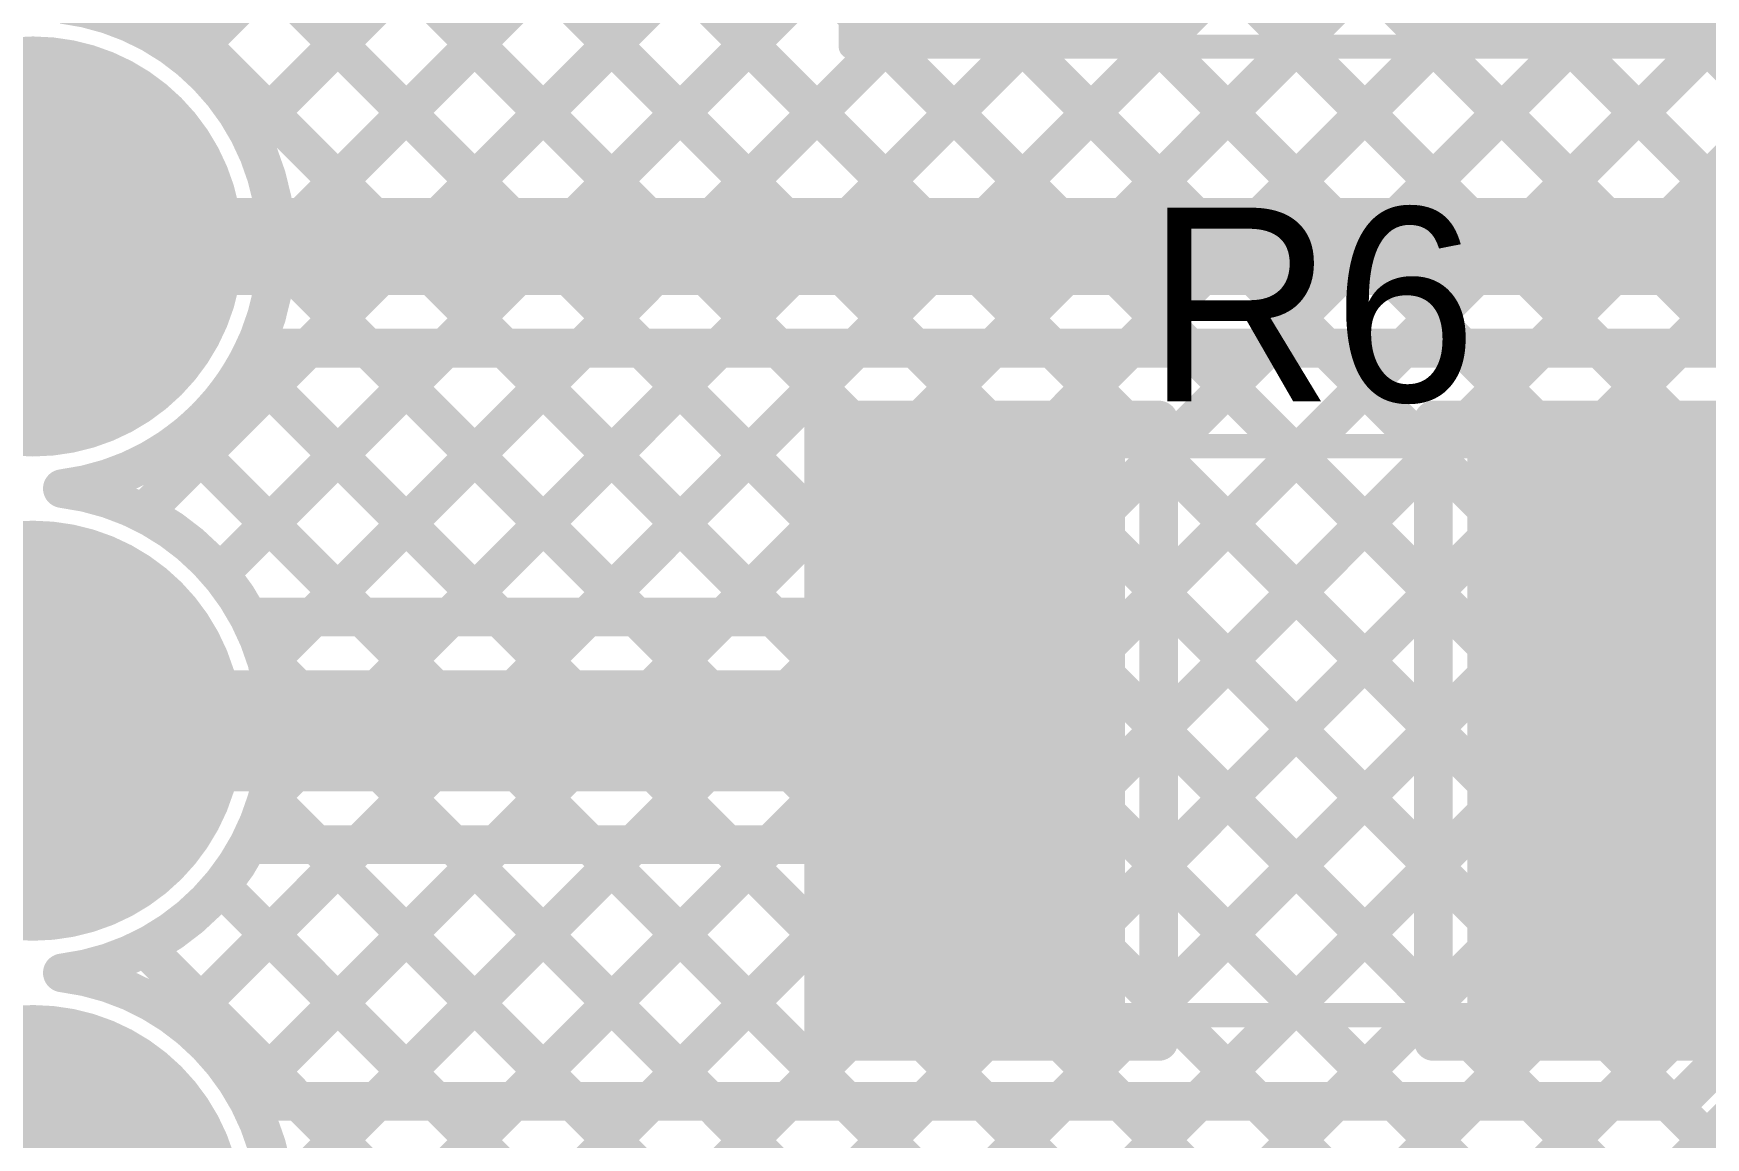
# Model space of a CAD drawing. Header units: millimetres. Extents: x 3.9 to 7.44, y 1.03 to 3.16.
# Drawn here: x 4.4202 to 4.7656, y 2.334 to 2.562 of the extents above; entities that cross this region are included whole.
import ezdxf

# ---------------------------------------------------------------- set-up
doc = ezdxf.new("R2010")
doc.units = ezdxf.units.MM
doc.header["$MEASUREMENT"] = 0
for name, color, linetype in [('BottomLayer', 5, 'Continuous'), ('BottomSolder', 6, 'Continuous'), ('MultiLayer', 9, 'Continuous'), ('PadHoleLayer', 156, 'Continuous'), ('TopLayer', 1, 'Continuous'), ('TopOverlay', 2, 'Continuous'), ('TopPaste', 8, 'Continuous'), ('TopSolder', 216, 'Continuous')]:
    doc.layers.add(name, color=color, linetype=linetype)

# ---------------------------------------------------------------- blocks, each defined once
blk = doc.blocks.new('RES_1210_49')
at = {"layer": 'TopLayer'}
for points in [[(-0.08661, -0.05315), (-0.03937, -0.05315), (-0.08661, 0.05315), (-0.03937, 0.05315)], [(0.03937, -0.05315), (0.08661, -0.05315), (0.03937, 0.05315), (0.08661, 0.05315)]]:
    blk.add_solid(points, dxfattribs=at)
at = {"layer": 'TopOverlay', "const_width": 0.005}
for points in [[(-0.09198, 0.05875), (0.09201, 0.05875)], [(-0.09198, -0.05875), (-0.09198, 0.05875)], [(0.09201, -0.05875), (0.09201, 0.05875)], [(-0.09198, -0.05875), (0.09201, -0.05875)]]:
    blk.add_lwpolyline(points, dxfattribs=at)
at = {"layer": 'TopOverlay', "const_width": 0.0025}
for points in [[(-0.09323, 0.05875, 1), (-0.09073, 0.05875, 1)], [(-0.09323, 0.05875, 1), (-0.09073, 0.05875, 1)], [(0.09076, 0.05875, 1), (0.09326, 0.05875, 1)], [(0.09076, 0.05875, 1), (0.09326, 0.05875, 1)], [(-0.09323, -0.05875, 1), (-0.09073, -0.05875, 1)], [(-0.09323, -0.05875, 1), (-0.09073, -0.05875, 1)], [(0.09076, -0.05875, 1), (0.09326, -0.05875, 1)], [(0.09076, -0.05875, 1), (0.09326, -0.05875, 1)]]:
    blk.add_lwpolyline(points, format="xyb", close=True, dxfattribs=at)
at = {"layer": 'TopPaste'}
for points in [[(-0.08661, -0.05315), (-0.03937, -0.05315), (-0.08661, 0.05315), (-0.03937, 0.05315)], [(0.03937, -0.05315), (0.08661, -0.05315), (0.03937, 0.05315), (0.08661, 0.05315)]]:
    blk.add_solid(points, dxfattribs=at)
at = {"layer": 'TopSolder'}
for points in [[(-0.09061, -0.05715), (-0.03537, -0.05715), (-0.09061, 0.05715), (-0.03537, 0.05715)], [(0.03537, -0.05715), (0.09061, -0.05715), (0.03537, 0.05715), (0.09061, 0.05715)]]:
    blk.add_solid(points, dxfattribs=at)
blk = doc.blocks.new('RES_1210_51')
at = {"layer": 'TopLayer'}
for points in [[(-0.08661, -0.05315), (-0.03937, -0.05315), (-0.08661, 0.05315), (-0.03937, 0.05315)], [(0.03937, -0.05315), (0.08661, -0.05315), (0.03937, 0.05315), (0.08661, 0.05315)]]:
    blk.add_solid(points, dxfattribs=at)
at = {"layer": 'TopOverlay', "const_width": 0.005}
for points in [[(-0.09198, -0.05875), (-0.09198, 0.05875)], [(-0.09198, 0.05875), (0.09201, 0.05875)], [(0.09201, -0.05875), (0.09201, 0.05875)], [(-0.09198, -0.05875), (0.09201, -0.05875)]]:
    blk.add_lwpolyline(points, dxfattribs=at)
at = {"layer": 'TopOverlay', "const_width": 0.0025}
for points in [[(-0.09323, 0.05875, 1), (-0.09073, 0.05875, 1)], [(-0.09323, 0.05875, 1), (-0.09073, 0.05875, 1)], [(0.09076, 0.05875, 1), (0.09326, 0.05875, 1)], [(0.09076, 0.05875, 1), (0.09326, 0.05875, 1)], [(-0.09323, -0.05875, 1), (-0.09073, -0.05875, 1)], [(-0.09323, -0.05875, 1), (-0.09073, -0.05875, 1)], [(0.09076, -0.05875, 1), (0.09326, -0.05875, 1)], [(0.09076, -0.05875, 1), (0.09326, -0.05875, 1)]]:
    blk.add_lwpolyline(points, format="xyb", close=True, dxfattribs=at)
at = {"layer": 'TopPaste'}
for points in [[(-0.08661, -0.05315), (-0.03937, -0.05315), (-0.08661, 0.05315), (-0.03937, 0.05315)], [(0.03937, -0.05315), (0.08661, -0.05315), (0.03937, 0.05315), (0.08661, 0.05315)]]:
    blk.add_solid(points, dxfattribs=at)
at = {"layer": 'TopSolder'}
for points in [[(-0.09061, -0.05715), (-0.03537, -0.05715), (-0.09061, 0.05715), (-0.03537, 0.05715)], [(0.03537, -0.05715), (0.09061, -0.05715), (0.03537, 0.05715), (0.09061, 0.05715)]]:
    blk.add_solid(points, dxfattribs=at)
blk = doc.blocks.new('0705510042_59')
at = {"layer": 'BottomLayer', "const_width": 0.03937}
for points in [[(-0.24768, 0.45808, 1), (-0.20832, 0.45808, 1)], [(-0.14769, 0.45808, 1), (-0.10831, 0.45808, 1)], [(-0.04768, 0.45808, 1), (-0.00831, 0.45808, 1)]]:
    blk.add_lwpolyline(points, format="xyb", close=True, dxfattribs=at)
at = {"layer": 'BottomSolder', "const_width": 0.04337}
for points in [[(-0.24968, 0.45808, 1), (-0.20631, 0.45808, 1)], [(-0.14969, 0.45808, 1), (-0.10632, 0.45808, 1)], [(-0.04968, 0.45808, 1), (-0.00632, 0.45808, 1)]]:
    blk.add_lwpolyline(points, format="xyb", close=True, dxfattribs=at)
at = {"layer": 'MultiLayer', "const_width": 0.03937}
for points in [[(-0.24768, 0.45808, 1), (-0.20832, 0.45808, 1)], [(-0.14769, 0.45808, 1), (-0.10831, 0.45808, 1)], [(-0.04768, 0.45808, 1), (-0.00831, 0.45808, 1)]]:
    blk.add_lwpolyline(points, format="xyb", close=True, dxfattribs=at)
at = {"layer": 'PadHoleLayer', "const_width": 0.02146}
for points in [[(-0.23873, 0.45808, 1), (-0.21727, 0.45808, 1)], [(-0.13873, 0.45808, 1), (-0.11727, 0.45808, 1)], [(-0.03873, 0.45808, 1), (-0.01727, 0.45808, 1)]]:
    blk.add_lwpolyline(points, format="xyb", close=True, dxfattribs=at)
at = {"layer": 'TopLayer', "const_width": 0.03937}
for points in [[(-0.24768, 0.45808, 1), (-0.20832, 0.45808, 1)], [(-0.14769, 0.45808, 1), (-0.10831, 0.45808, 1)], [(-0.04768, 0.45808, 1), (-0.00831, 0.45808, 1)]]:
    blk.add_lwpolyline(points, format="xyb", close=True, dxfattribs=at)
at = {"layer": 'TopSolder', "const_width": 0.04337}
for points in [[(-0.24968, 0.45808, 1), (-0.20631, 0.45808, 1)], [(-0.14969, 0.45808, 1), (-0.10632, 0.45808, 1)], [(-0.04968, 0.45808, 1), (-0.00632, 0.45808, 1)]]:
    blk.add_lwpolyline(points, format="xyb", close=True, dxfattribs=at)

msp = doc.modelspace()

# ---------------------------------------------------------------- linework, layer by layer
at = {"layer": 'BottomLayer', "const_width": 0.008}
for points in [[(4.44283, 2.46294), (4.8949, 2.915)], [(4.452, 2.55696), (4.81005, 2.915)], [(4.45862, 2.45043), (4.92318, 2.915)], [(4.4647, 2.54137), (4.83833, 2.915)], [(4.46834, 2.40359), (4.97975, 2.915)], [(4.46846, 2.432), (4.95147, 2.915)], [(4.47044, 2.51883), (4.86661, 2.915)], [(4.45089, 2.35785), (5.00423, 2.91119)], [(4.46399, 2.34267), (5.01837, 2.89705)], [(4.47037, 2.32077), (5.03251, 2.88291)], [(4.44148, 2.2636), (5.04665, 2.86877)], [(4.45768, 2.25151), (5.0608, 2.85462)], [(4.47045, 2.85518), (5.10136, 2.22427)], [(4.46799, 2.23354), (5.07494, 2.84048)], [(4.46908, 2.20634), (5.08908, 2.82634)], [(4.47045, 2.8269), (5.08722, 2.21013)], [(4.44974, 2.15871), (5.10321, 2.81218)], [(4.47045, 2.79861), (5.07307, 2.19599)], [(4.46325, 2.14394), (5.11113, 2.79182)], [(4.47045, 2.77033), (5.05893, 2.18184)], [(4.44486, 2.76763), (5.04479, 2.1677)], [(4.48909, 2.1415), (5.11233, 2.76474)], [(4.51738, 2.1415), (5.11233, 2.73645)], [(4.47028, 2.71392), (5.03065, 2.15356)], [(4.54566, 2.1415), (5.11233, 2.70817)], [(4.46348, 2.69244), (4.91645, 2.23947)], [(4.57395, 2.1415), (5.11233, 2.67988)], [(4.45009, 2.67755), (4.9012, 2.22644)], [(4.46888, 2.63047), (4.88706, 2.21229)], [(4.46814, 2.60293), (4.87292, 2.19815)], [(4.45797, 2.58481), (4.85878, 2.18401)], [(4.4419, 2.5726), (4.84463, 2.16987)], [(4.4704, 2.51582), (4.83049, 2.15573)], [(4.46421, 2.49372), (4.81635, 2.14158)], [(4.45123, 2.47842), (4.78815, 2.1415)], [(4.43224, 2.46912), (4.43537, 2.46599)], [(4.46807, 2.43329), (4.75986, 2.1415)], [(4.4686, 2.40448), (4.73158, 2.1415)], [(4.4589, 2.3859), (4.7033, 2.1415)], [(4.44324, 2.37327), (4.67501, 2.1415)], [(4.43175, 2.367), (4.43448, 2.36973)]]:
    msp.add_lwpolyline(points, dxfattribs=at)
for points in [[(4.42617, 2.568, -0.379116), (4.47045, 2.518)], [(4.47045, 2.518, -0.379116), (4.42617, 2.468)], [(4.42617, 2.468, -0.379116), (4.47045, 2.418)], [(4.47045, 2.418, -0.379116), (4.42617, 2.368)], [(4.42617, 2.368, -0.379116), (4.47045, 2.318)]]:
    msp.add_lwpolyline(points, format="xyb", dxfattribs=at)
at = {"layer": 'BottomLayer', "const_width": 0.004}
for points in [[(4.45, 2.55696, 1), (4.45401, 2.55696, 1)], [(4.4627, 2.54137, 1), (4.4667, 2.54137, 1)], [(4.46844, 2.51883, 1), (4.47244, 2.51883, 1)], [(4.46845, 2.518, 1), (4.47245, 2.518, 1)], [(4.46845, 2.518, 1), (4.47245, 2.518, 1)], [(4.4684, 2.51582, 1), (4.4724, 2.51582, 1)], [(4.46221, 2.49372, 1), (4.46621, 2.49372, 1)], [(4.44923, 2.47842, 1), (4.45323, 2.47842, 1)], [(4.43024, 2.46912, 1), (4.43424, 2.46912, 1)], [(4.42417, 2.468, 1), (4.42817, 2.468, 1)], [(4.42417, 2.468, 1), (4.42817, 2.468, 1)], [(4.43337, 2.46599, 1), (4.43737, 2.46599, 1)], [(4.44083, 2.46294, 1), (4.44483, 2.46294, 1)], [(4.45662, 2.45043, 1), (4.46062, 2.45043, 1)], [(4.46607, 2.43329, 1), (4.47007, 2.43329, 1)], [(4.46646, 2.432, 1), (4.47046, 2.432, 1)], [(4.46845, 2.418, 1), (4.47245, 2.418, 1)], [(4.46845, 2.418, 1), (4.47245, 2.418, 1)], [(4.46634, 2.40359, 1), (4.47034, 2.40359, 1)], [(4.4666, 2.40448, 1), (4.4706, 2.40448, 1)], [(4.4569, 2.3859, 1), (4.4609, 2.3859, 1)], [(4.44124, 2.37327, 1), (4.44524, 2.37327, 1)], [(4.43248, 2.36973, 1), (4.43649, 2.36973, 1)], [(4.42417, 2.368, 1), (4.42817, 2.368, 1)], [(4.42417, 2.368, 1), (4.42817, 2.368, 1)], [(4.42975, 2.367, 1), (4.43375, 2.367, 1)], [(4.44889, 2.35785, 1), (4.45289, 2.35785, 1)], [(4.46199, 2.34267, 1), (4.46599, 2.34267, 1)]]:
    msp.add_lwpolyline(points, format="xyb", close=True, dxfattribs=at)
at = {"layer": 'TopLayer'}
for points, const_width in [([(4.42008, 2.518), (4.783, 2.518)], 0.02), ([(4.44283, 2.46294), (4.4769, 2.497)], 0.008), ([(4.45862, 2.45043), (4.50518, 2.497)], 0.008), ([(4.46586, 2.497), (4.783, 2.497)], 0.008), ([(4.47797, 2.4415), (4.53347, 2.497)], 0.008), ([(4.48922, 2.497), (4.54472, 2.4415)], 0.008), ([(4.50625, 2.4415), (4.56175, 2.497)], 0.008), ([(4.5175, 2.497), (4.573, 2.4415)], 0.008), ([(4.53454, 2.4415), (4.59004, 2.497)], 0.008), ([(4.54579, 2.497), (4.58339, 2.4594)], 0.008), ([(4.57407, 2.497), (4.58892, 2.48215)], 0.008), ([(4.60235, 2.497), (4.6172, 2.48215)], 0.008), ([(4.60347, 2.48215), (4.61832, 2.497)], 0.008), ([(4.63064, 2.497), (4.64549, 2.48215)], 0.008), ([(4.63175, 2.48215), (4.6466, 2.497)], 0.008), ([(4.65263, 2.47474), (4.67489, 2.497)], 0.008), ([(4.65263, 2.44646), (4.70317, 2.497)], 0.008), ([(4.65892, 2.497), (4.70937, 2.44655)], 0.008), ([(4.68721, 2.497), (4.70937, 2.47484)], 0.008), ([(4.71549, 2.497), (4.73034, 2.48215)], 0.008), ([(4.71661, 2.48215), (4.73146, 2.497)], 0.008), ([(4.74378, 2.497), (4.75863, 2.48215)], 0.008), ([(4.74489, 2.48215), (4.75974, 2.497)], 0.008), ([(4.46421, 2.49372), (4.51643, 2.4415)], 0.008), ([(4.58339, 2.48215), (4.65263, 2.48215)], 0.008), ([(4.58339, 2.4415), (4.58339, 2.48215)], 0.008), ([(4.65263, 2.35385), (4.65263, 2.48215)], 0.008), ([(4.70937, 2.48215), (4.77861, 2.48215)], 0.008), ([(4.70937, 2.35385), (4.70937, 2.48215)], 0.008), ([(4.45123, 2.47842), (4.48815, 2.4415)], 0.008), ([(4.65263, 2.47501), (4.70937, 2.41827)], 0.008), ([(4.65263, 2.41817), (4.70937, 2.47491)], 0.008), ([(4.43224, 2.46912), (4.43537, 2.46599)], 0.008), ([(4.56282, 2.4415), (4.58339, 2.46207)], 0.008), ([(4.65263, 2.44672), (4.70937, 2.38998)], 0.008), ([(4.65263, 2.38989), (4.70937, 2.44663)], 0.008), ([(4.46463, 2.4415), (4.58339, 2.4415)], 0.008), ([(4.42008, 2.418), (4.61801, 2.418)], 0.025), ([(4.77, 2.318), (4.87, 2.418)], 0.025), ([(4.417, 2.417), (4.418, 2.418)], 0.02), ([(4.418, 2.418), (4.42008, 2.418)], 0.02), ([(4.74399, 2.418), (4.74699, 2.415)], 0.02), ([(4.74699, 2.415), (4.79, 2.415)], 0.02), ([(4.65263, 2.41844), (4.70937, 2.3617)], 0.008), ([(4.65263, 2.3616), (4.70937, 2.41834)], 0.008), ([(4.45089, 2.35785), (4.48754, 2.3945)], 0.008), ([(4.46399, 2.34267), (4.51582, 2.3945)], 0.008), ([(4.46463, 2.3945), (4.58339, 2.3945)], 0.008), ([(4.47858, 2.3945), (4.53158, 2.3415)], 0.008), ([(4.4911, 2.3415), (4.5441, 2.3945)], 0.008), ([(4.50686, 2.3945), (4.55986, 2.3415)], 0.008), ([(4.51939, 2.3415), (4.57239, 2.3945)], 0.008), ([(4.53515, 2.3945), (4.58815, 2.3415)], 0.008), ([(4.56343, 2.3945), (4.58339, 2.37455)], 0.008), ([(4.58339, 2.35385), (4.58339, 2.3945)], 0.008), ([(4.65263, 2.39016), (4.70129, 2.3415)], 0.008), ([(4.66081, 2.3415), (4.70937, 2.39006)], 0.008), ([(4.4589, 2.3859), (4.5033, 2.3415)], 0.008), ([(4.54767, 2.3415), (4.58339, 2.37721)], 0.008), ([(4.44324, 2.37327), (4.47501, 2.3415)], 0.008), ([(4.43175, 2.367), (4.43448, 2.36973)], 0.008), ([(4.65263, 2.36187), (4.673, 2.3415)], 0.008), ([(4.68909, 2.3415), (4.70937, 2.36178)], 0.008), ([(4.57596, 2.3415), (4.58831, 2.35385)], 0.008), ([(4.58339, 2.35385), (4.65263, 2.35385)], 0.008), ([(4.60408, 2.35385), (4.61643, 2.3415)], 0.008), ([(4.60424, 2.3415), (4.61659, 2.35385)], 0.008), ([(4.63237, 2.35385), (4.64472, 2.3415)], 0.008), ([(4.63253, 2.3415), (4.64488, 2.35385)], 0.008), ([(4.70937, 2.35385), (4.77262, 2.35385)], 0.008), ([(4.71722, 2.35385), (4.72957, 2.3415)], 0.008), ([(4.71738, 2.3415), (4.72973, 2.35385)], 0.008), ([(4.7455, 2.35385), (4.75785, 2.3415)], 0.008), ([(4.74566, 2.3415), (4.75801, 2.35385)], 0.008), ([(4.76027, 2.3415), (4.77262, 2.35385)], 0.008), ([(4.46463, 2.3415), (4.76027, 2.3415)], 0.008)]:
    msp.add_lwpolyline(points, dxfattribs=dict(at, const_width=const_width))
for points, const_width in [([(4.41508, 2.518, 1), (4.42508, 2.518, 1)], 0.01), ([(4.46386, 2.497, 1), (4.46786, 2.497, 1)], 0.004), ([(4.46386, 2.497, 1), (4.46786, 2.497, 1)], 0.004), ([(4.4749, 2.497, 1), (4.4789, 2.497, 1)], 0.004), ([(4.48722, 2.497, 1), (4.49122, 2.497, 1)], 0.004), ([(4.50318, 2.497, 1), (4.50718, 2.497, 1)], 0.004), ([(4.5155, 2.497, 1), (4.5195, 2.497, 1)], 0.004), ([(4.53147, 2.497, 1), (4.53547, 2.497, 1)], 0.004), ([(4.54379, 2.497, 1), (4.54779, 2.497, 1)], 0.004), ([(4.55975, 2.497, 1), (4.56375, 2.497, 1)], 0.004), ([(4.57207, 2.497, 1), (4.57607, 2.497, 1)], 0.004), ([(4.58804, 2.497, 1), (4.59204, 2.497, 1)], 0.004), ([(4.60035, 2.497, 1), (4.60435, 2.497, 1)], 0.004), ([(4.61632, 2.497, 1), (4.62032, 2.497, 1)], 0.004), ([(4.62864, 2.497, 1), (4.63264, 2.497, 1)], 0.004), ([(4.6446, 2.497, 1), (4.6486, 2.497, 1)], 0.004), ([(4.65692, 2.497, 1), (4.66092, 2.497, 1)], 0.004), ([(4.67289, 2.497, 1), (4.67689, 2.497, 1)], 0.004), ([(4.68521, 2.497, 1), (4.68921, 2.497, 1)], 0.004), ([(4.70117, 2.497, 1), (4.70517, 2.497, 1)], 0.004), ([(4.71349, 2.497, 1), (4.71749, 2.497, 1)], 0.004), ([(4.72946, 2.497, 1), (4.73346, 2.497, 1)], 0.004), ([(4.74178, 2.497, 1), (4.74578, 2.497, 1)], 0.004), ([(4.75774, 2.497, 1), (4.76174, 2.497, 1)], 0.004), ([(4.46221, 2.49372, 1), (4.46621, 2.49372, 1)], 0.004), ([(4.58139, 2.48215, 1), (4.58539, 2.48215, 1)], 0.004), ([(4.58139, 2.48215, 1), (4.58539, 2.48215, 1)], 0.004), ([(4.58692, 2.48215, 1), (4.59092, 2.48215, 1)], 0.004), ([(4.60147, 2.48215, 1), (4.60547, 2.48215, 1)], 0.004), ([(4.6152, 2.48215, 1), (4.6192, 2.48215, 1)], 0.004), ([(4.62975, 2.48215, 1), (4.63375, 2.48215, 1)], 0.004), ([(4.64349, 2.48215, 1), (4.64749, 2.48215, 1)], 0.004), ([(4.65063, 2.48215, 1), (4.65463, 2.48215, 1)], 0.004), ([(4.65063, 2.48215, 1), (4.65463, 2.48215, 1)], 0.004), ([(4.70737, 2.48215, 1), (4.71137, 2.48215, 1)], 0.004), ([(4.70737, 2.48215, 1), (4.71137, 2.48215, 1)], 0.004), ([(4.71461, 2.48215, 1), (4.71861, 2.48215, 1)], 0.004), ([(4.72834, 2.48215, 1), (4.73234, 2.48215, 1)], 0.004), ([(4.74289, 2.48215, 1), (4.74689, 2.48215, 1)], 0.004), ([(4.75663, 2.48215, 1), (4.76063, 2.48215, 1)], 0.004), ([(4.44923, 2.47842, 1), (4.45323, 2.47842, 1)], 0.004), ([(4.65063, 2.47501, 1), (4.65463, 2.47501, 1)], 0.004), ([(4.65063, 2.47474, 1), (4.65463, 2.47474, 1)], 0.004), ([(4.70737, 2.47491, 1), (4.71137, 2.47491, 1)], 0.004), ([(4.70737, 2.47484, 1), (4.71137, 2.47484, 1)], 0.004), ([(4.43024, 2.46912, 1), (4.43424, 2.46912, 1)], 0.004), ([(4.42417, 2.468, 1), (4.42817, 2.468, 1)], 0.004), ([(4.42417, 2.468, 1), (4.42817, 2.468, 1)], 0.004), ([(4.43337, 2.46599, 1), (4.43737, 2.46599, 1)], 0.004), ([(4.44083, 2.46294, 1), (4.44483, 2.46294, 1)], 0.004), ([(4.58139, 2.46207, 1), (4.58539, 2.46207, 1)], 0.004), ([(4.58139, 2.4594, 1), (4.58539, 2.4594, 1)], 0.004), ([(4.45662, 2.45043, 1), (4.46062, 2.45043, 1)], 0.004), ([(4.65063, 2.44672, 1), (4.65463, 2.44672, 1)], 0.004), ([(4.65063, 2.44646, 1), (4.65463, 2.44646, 1)], 0.004), ([(4.70737, 2.44663, 1), (4.71137, 2.44663, 1)], 0.004), ([(4.70737, 2.44655, 1), (4.71137, 2.44655, 1)], 0.004), ([(4.46263, 2.4415, 1), (4.46663, 2.4415, 1)], 0.004), ([(4.46263, 2.4415, 1), (4.46663, 2.4415, 1)], 0.004), ([(4.47597, 2.4415, 1), (4.47997, 2.4415, 1)], 0.004), ([(4.48615, 2.4415, 1), (4.49015, 2.4415, 1)], 0.004), ([(4.50425, 2.4415, 1), (4.50825, 2.4415, 1)], 0.004), ([(4.51443, 2.4415, 1), (4.51843, 2.4415, 1)], 0.004), ([(4.53254, 2.4415, 1), (4.53654, 2.4415, 1)], 0.004), ([(4.54272, 2.4415, 1), (4.54672, 2.4415, 1)], 0.004), ([(4.56082, 2.4415, 1), (4.56482, 2.4415, 1)], 0.004), ([(4.571, 2.4415, 1), (4.575, 2.4415, 1)], 0.004), ([(4.58139, 2.4415, 1), (4.58539, 2.4415, 1)], 0.004), ([(4.58139, 2.4415, 1), (4.58539, 2.4415, 1)], 0.004), ([(4.41383, 2.418, 1), (4.42633, 2.418, 1)], 0.0125), ([(4.61176, 2.418, 1), (4.62426, 2.418, 1)], 0.0125), ([(4.412, 2.417, 1), (4.422, 2.417, 1)], 0.01), ([(4.413, 2.418, 1), (4.423, 2.418, 1)], 0.01), ([(4.413, 2.418, 1), (4.423, 2.418, 1)], 0.01), ([(4.41508, 2.418, 1), (4.42508, 2.418, 1)], 0.01), ([(4.73899, 2.418, 1), (4.74899, 2.418, 1)], 0.01), ([(4.74199, 2.415, 1), (4.75199, 2.415, 1)], 0.01), ([(4.74199, 2.415, 1), (4.75199, 2.415, 1)], 0.01), ([(4.65063, 2.41844, 1), (4.65463, 2.41844, 1)], 0.004), ([(4.65063, 2.41817, 1), (4.65463, 2.41817, 1)], 0.004), ([(4.70737, 2.41834, 1), (4.71137, 2.41834, 1)], 0.004), ([(4.70737, 2.41827, 1), (4.71137, 2.41827, 1)], 0.004), ([(4.46263, 2.3945, 1), (4.46663, 2.3945, 1)], 0.004), ([(4.46263, 2.3945, 1), (4.46663, 2.3945, 1)], 0.004), ([(4.47658, 2.3945, 1), (4.48058, 2.3945, 1)], 0.004), ([(4.48554, 2.3945, 1), (4.48954, 2.3945, 1)], 0.004), ([(4.50486, 2.3945, 1), (4.50886, 2.3945, 1)], 0.004), ([(4.51382, 2.3945, 1), (4.51782, 2.3945, 1)], 0.004), ([(4.53315, 2.3945, 1), (4.53715, 2.3945, 1)], 0.004), ([(4.5421, 2.3945, 1), (4.5461, 2.3945, 1)], 0.004), ([(4.56143, 2.3945, 1), (4.56543, 2.3945, 1)], 0.004), ([(4.57039, 2.3945, 1), (4.57439, 2.3945, 1)], 0.004), ([(4.58139, 2.3945, 1), (4.58539, 2.3945, 1)], 0.004), ([(4.58139, 2.3945, 1), (4.58539, 2.3945, 1)], 0.004), ([(4.65063, 2.39016, 1), (4.65463, 2.39016, 1)], 0.004), ([(4.65063, 2.38989, 1), (4.65463, 2.38989, 1)], 0.004), ([(4.70737, 2.39006, 1), (4.71137, 2.39006, 1)], 0.004), ([(4.70737, 2.38998, 1), (4.71137, 2.38998, 1)], 0.004), ([(4.4569, 2.3859, 1), (4.4609, 2.3859, 1)], 0.004), ([(4.58139, 2.37721, 1), (4.58539, 2.37721, 1)], 0.004), ([(4.44124, 2.37327, 1), (4.44524, 2.37327, 1)], 0.004), ([(4.58139, 2.37455, 1), (4.58539, 2.37455, 1)], 0.004), ([(4.43248, 2.36973, 1), (4.43649, 2.36973, 1)], 0.004), ([(4.42417, 2.368, 1), (4.42817, 2.368, 1)], 0.004), ([(4.42417, 2.368, 1), (4.42817, 2.368, 1)], 0.004), ([(4.42975, 2.367, 1), (4.43375, 2.367, 1)], 0.004), ([(4.65063, 2.36187, 1), (4.65463, 2.36187, 1)], 0.004), ([(4.65063, 2.3616, 1), (4.65463, 2.3616, 1)], 0.004), ([(4.70737, 2.36178, 1), (4.71137, 2.36178, 1)], 0.004), ([(4.70737, 2.3617, 1), (4.71137, 2.3617, 1)], 0.004), ([(4.44889, 2.35785, 1), (4.45289, 2.35785, 1)], 0.004), ([(4.58139, 2.35385, 1), (4.58539, 2.35385, 1)], 0.004), ([(4.58139, 2.35385, 1), (4.58539, 2.35385, 1)], 0.004), ([(4.58631, 2.35385, 1), (4.59031, 2.35385, 1)], 0.004), ([(4.60208, 2.35385, 1), (4.60608, 2.35385, 1)], 0.004), ([(4.61459, 2.35385, 1), (4.61859, 2.35385, 1)], 0.004), ([(4.63037, 2.35385, 1), (4.63437, 2.35385, 1)], 0.004), ([(4.64288, 2.35385, 1), (4.64688, 2.35385, 1)], 0.004), ([(4.65063, 2.35385, 1), (4.65463, 2.35385, 1)], 0.004), ([(4.65063, 2.35385, 1), (4.65463, 2.35385, 1)], 0.004), ([(4.70737, 2.35385, 1), (4.71137, 2.35385, 1)], 0.004), ([(4.70737, 2.35385, 1), (4.71137, 2.35385, 1)], 0.004), ([(4.71522, 2.35385, 1), (4.71922, 2.35385, 1)], 0.004), ([(4.72773, 2.35385, 1), (4.73173, 2.35385, 1)], 0.004), ([(4.7435, 2.35385, 1), (4.7475, 2.35385, 1)], 0.004), ([(4.75601, 2.35385, 1), (4.76001, 2.35385, 1)], 0.004), ([(4.46199, 2.34267, 1), (4.46599, 2.34267, 1)], 0.004), ([(4.46263, 2.3415, 1), (4.46663, 2.3415, 1)], 0.004), ([(4.46263, 2.3415, 1), (4.46663, 2.3415, 1)], 0.004), ([(4.47301, 2.3415, 1), (4.47701, 2.3415, 1)], 0.004), ([(4.4891, 2.3415, 1), (4.4931, 2.3415, 1)], 0.004), ([(4.5013, 2.3415, 1), (4.5053, 2.3415, 1)], 0.004), ([(4.51739, 2.3415, 1), (4.52139, 2.3415, 1)], 0.004), ([(4.52958, 2.3415, 1), (4.53358, 2.3415, 1)], 0.004), ([(4.54567, 2.3415, 1), (4.54967, 2.3415, 1)], 0.004), ([(4.55786, 2.3415, 1), (4.56186, 2.3415, 1)], 0.004), ([(4.57396, 2.3415, 1), (4.57796, 2.3415, 1)], 0.004), ([(4.58615, 2.3415, 1), (4.59015, 2.3415, 1)], 0.004), ([(4.60224, 2.3415, 1), (4.60624, 2.3415, 1)], 0.004), ([(4.61443, 2.3415, 1), (4.61843, 2.3415, 1)], 0.004), ([(4.63053, 2.3415, 1), (4.63453, 2.3415, 1)], 0.004), ([(4.64272, 2.3415, 1), (4.64672, 2.3415, 1)], 0.004), ([(4.65881, 2.3415, 1), (4.66281, 2.3415, 1)], 0.004), ([(4.671, 2.3415, 1), (4.675, 2.3415, 1)], 0.004), ([(4.68709, 2.3415, 1), (4.69109, 2.3415, 1)], 0.004), ([(4.69929, 2.3415, 1), (4.70329, 2.3415, 1)], 0.004), ([(4.71538, 2.3415, 1), (4.71938, 2.3415, 1)], 0.004), ([(4.72757, 2.3415, 1), (4.73157, 2.3415, 1)], 0.004), ([(4.74366, 2.3415, 1), (4.74766, 2.3415, 1)], 0.004), ([(4.75585, 2.3415, 1), (4.75985, 2.3415, 1)], 0.004), ([(4.75827, 2.3415, 1), (4.76227, 2.3415, 1)], 0.004), ([(4.75827, 2.3415, 1), (4.76227, 2.3415, 1)], 0.004)]:
    msp.add_lwpolyline(points, format="xyb", close=True, dxfattribs=dict(at, const_width=const_width))
at = {"layer": 'TopLayer', "const_width": 0.008}
for points in [[(4.46586, 2.497, -0.260528), (4.42617, 2.468)], [(4.42617, 2.468, -0.245808), (4.46463, 2.4415)], [(4.46463, 2.3945, -0.245808), (4.42617, 2.368)], [(4.42617, 2.368, -0.245808), (4.46463, 2.3415)]]:
    msp.add_lwpolyline(points, format="xyb", dxfattribs=at)

# ---------------------------------------------------------------- block references
for name, p, rotation in [('0705510042_59', (3.962, 2.29), 270), ('RES_1210_49', (4.681, 2.418), 360)]:
    msp.add_blockref(name, p, dxfattribs=dict(rotation=rotation))
msp.add_blockref('RES_1210_51', (4.681, 2.618))

# ---------------------------------------------------------------- texts
at = {"layer": 'TopOverlay'}
msp.add_text('R6', height=0.04, dxfattribs=at).set_placement((4.65, 2.486))

doc.saveas('drawing.dxf')
